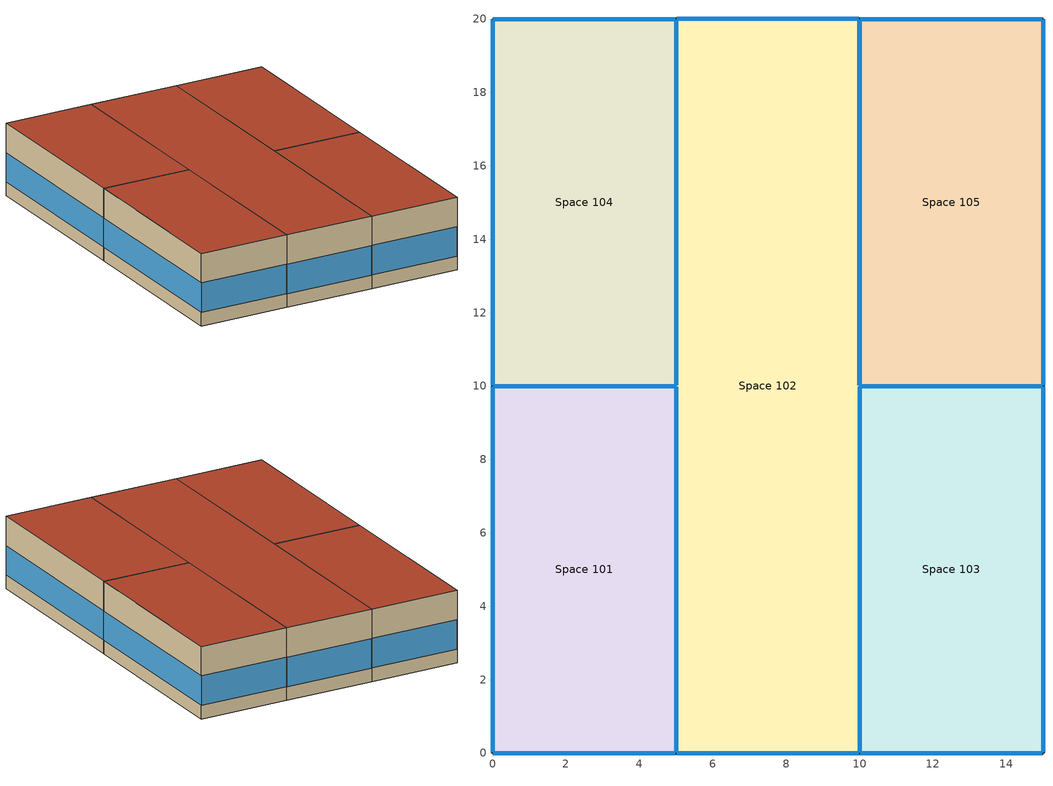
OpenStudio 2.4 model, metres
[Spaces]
Space 101
 floor ground: 5,10 5,0 0,0 0,10 z0
 wall outside: 0,10 0,0 5,0 z0:4
 wall to Space 104: 5,10 0,10 z0:4
 wall to Space 102: 5,0 5,10 z0:4
 window: 0,9.97 0,0.03 z0.76:2.37; 0.03,0 4.97,0 z0.76:2.38
 window inside: 4.97,10 0.03,10 z0.76:2.38; 5,0.03 5,9.97 z0.76:2.37
 roof outside: 0,0 5,0 5,10 0,10 z4
Space 102
 floor ground: 10,20 10,0 5,0 5,20 z0
 wall outside: 5,0 10,0 / 10,20 5,20 z0:4
 wall to Space 104: 5,20 5,10 z0:4
 wall to Space 105: 10,10 10,20 z0:4
 wall to Space 103: 10,0 10,10 z0:4
 window inside: 10,0.03 10,9.97 / 5,19.97 5,10.03 / 10,10.03 10,19.97 z0.76:2.37
 window: 5.03,0 9.97,0 / 9.97,20 5.03,20 z0.76:2.38
 roof outside: 10,0 10,20 5,20 5,0 z4
Space 103
 floor ground: 15,10 15,0 10,0 10,10 z0
 wall outside: 10,0 15,0 15,10 z0:4
 wall to Space 105: 15,10 10,10 z0:4
 window inside: 14.97,10 10.03,10 z0.76:2.38
 window: 15,0.03 15,9.97 z0.76:2.37; 10.03,0 14.97,0 z0.76:2.38
 roof outside: 15,0 15,10 10,10 10,0 z4
Space 104
 floor ground: 5,20 5,10 0,10 0,20 z0
 wall outside: 5,20 0,20 0,10 z0:4
 window: 4.97,20 0.03,20 z0.76:2.38; 0,19.97 0,10.03 z0.76:2.37
 roof outside: 5,10 5,20 0,20 0,10 z4
Space 105
 floor ground: 15,20 15,10 10,10 10,20 z0
 wall outside: 15,10 15,20 10,20 z0:4
 window: 15,10.03 15,19.97 z0.76:2.37; 14.97,20 10.03,20 z0.76:2.38
 roof outside: 15,10 15,20 10,20 10,10 z4
[Building]
Building 1: Space Type=189.1-2009 - Office - OpenOffice - CZ4-8; Default Construction Set=189.1-2009 - CZ5 - Office
[Site]
Piacenza: Latitude {deg}=44.92; Longitude {deg}=9.73; Time Zone {hr}=1; Elevation {m}=134
[ClimateZones]
Climate Zone Institution Name 1=ASHRAE; Climate Zone Document Name 1=ANSI/ASHRAE Standard 169; Climate Zone Document Year 1=2006; Climate Zone Institution Name 2=CEC; Climate Zone Document Name 2=California Climate Zone Descriptions; Climate Zone Document Year 2=1995
[SizingPeriod:DesignDay] Sky Clearness=0; Rain Indicator=0; Snow Indicator=0; Day of Month=21; Daylight Saving Time Indicator=0; Dry-Bulb Temperature Range Modifier Type=DefaultMultipliers
Name | Maximum Dry-Bulb Temperature {C} | Daily Dry-Bulb Temperature Range {deltaC} | Humidity Indicating Conditions at Maximum Dry-Bulb | Barometric Pressure {Pa} | Wind Speed {m/s} | Wind Direction {deg} | Month | Day Type | Humidity Indicating Type | Solar Model Indicator | ASHRAE Taub | ASHRAE Taud
MOSCOW Ann Htg 99.6% Condns DB | -23.1 | 0 | -23.1 | 99465 | 1.4 | 290 | 2 | WinterDesignDay | Wetbulb | ASHRAEClearSky
MOSCOW Ann Hum_n 99.6% Condns DP=>MCDB | -22.7 | 0 | -25.8 | 99465 | 1.4 | 290 | 2 | WinterDesignDay | Dewpoint | ASHRAEClearSky
MOSCOW Ann Htg Wind 99.6% Condns WS=>MCDB | -8.2 | 0 | -8.2 | 99465 | 8 | 290 | 2 | WinterDesignDay | Wetbulb | ASHRAEClearSky
MOSCOW Ann Clg .4% Condns DB=>MWB | 28.4 | 8.3 | 20.1 | 99465 | 1.6 | 150 | 7 | SummerDesignDay | Wetbulb | ASHRAETau | 0.437 | 2.043
MOSCOW Ann Clg .4% Condns WB=>MDB | 26.4 | 8.3 | 21.2 | 99465 | 1.6 | 150 | 7 | SummerDesignDay | Wetbulb | ASHRAETau | 0.437 | 2.043
MOSCOW Ann Clg .4% Condns DP=>MDB | 24 | 8.3 | 19.3 | 99465 | 1.6 | 150 | 7 | SummerDesignDay | Dewpoint | ASHRAETau | 0.437 | 2.043
MOSCOW Ann Clg .4% Condns Enth=>MDB | 26.6 | 8.3 | 62300 | 99465 | 1.6 | 150 | 7 | SummerDesignDay | Enthalpy | ASHRAETau | 0.437 | 2.043
Piacenza Ann Htg 99.6% Condns DB | -6.1 | 0 | -6.1 | 99726 | 2 | 250 | 1 | WinterDesignDay | Wetbulb | ASHRAEClearSky
Piacenza Ann Hum_n 99.6% Condns DP=>MCDB | 3.5 | 0 | -11.3 | 99726 | 2 | 250 | 1 | WinterDesignDay | Dewpoint | ASHRAEClearSky
Piacenza Ann Htg Wind 99.6% Condns WS=>MCDB | 5.8 | 0 | 5.8 | 99726 | 8.9 | 250 | 1 | WinterDesignDay | Wetbulb | ASHRAEClearSky
Piacenza Ann Clg .4% Condns DB=>MWB | 33.1 | 11.9 | 22.7 | 99726 | 2.3 | 90 | 8 | SummerDesignDay | Wetbulb | ASHRAETau | 0.48 | 1.935
Piacenza Ann Clg .4% Condns WB=>MDB | 30.1 | 11.9 | 24.6 | 99726 | 2.3 | 90 | 8 | SummerDesignDay | Wetbulb | ASHRAETau | 0.48 | 1.935
Piacenza Ann Clg .4% Condns DP=>MDB | 27.4 | 11.9 | 23 | 99726 | 2.3 | 90 | 8 | SummerDesignDay | Dewpoint | ASHRAETau | 0.48 | 1.935
Piacenza Ann Clg .4% Condns Enth=>MDB | 30.3 | 11.9 | 74900 | 99726 | 2.3 | 90 | 8 | SummerDesignDay | Enthalpy | ASHRAETau | 0.48 | 1.935
[DefaultConstructionSet] Interior Partition Construction=Interior Partition
Name | Default Exterior Surface Constructions | Default Interior Surface Constructions | Default Ground Contact Surface Constructions | Default Exterior SubSurface Constructions | Default Interior SubSurface Constructions
189.1-2009 - CZ5 - Office | Default Surface Constructions 13 | Default Surface Constructions 14 | Default Surface Constructions 15 | Default Sub Surface Constructions 9 | Default Sub Surface Constructions 10
189.1-2009 - CZ1 -piacenza with high insulation | Default Surface Constructions 1 | Default Surface Constructions 2 | Default Surface Constructions 3 | Default Sub Surface Constructions 1 | Default Sub Surface Constructions 2
[DefaultSurfaceConstructions]
Name | Floor Construction | Wall Construction | Roof Ceiling Construction
Default Surface Constructions 1 | ExtSlabCarpet 4in ClimateZone 1-8 | ASHRAE 189.1-2009 ExtWall Mass piacenza with high insulation | ASHRAE 189.1-2009 ExtRoof IEAD ClimateZone 1
Default Surface Constructions 2; Default Surface Constructions 14 | Interior Floor | Interior Wall | Interior Ceiling
Default Surface Constructions 3; Default Surface Constructions 15 | ExtSlabCarpet 4in ClimateZone 1-8 | ExtSlabCarpet 4in ClimateZone 1-8 | ExtSlabCarpet 4in ClimateZone 1-8
Default Surface Constructions 13 | ExtSlabCarpet 4in ClimateZone 1-8 | ASHRAE 189.1-2009 ExtWall Mass ClimateZone 5 | ASHRAE 189.1-2009 ExtRoof IEAD ClimateZone 2-5
[Construction]
ExtSlabCarpet 4in ClimateZone 1-8: MAT-CC05 4 HW CONCRETE, CP02 CARPET PAD
ASHRAE 189.1-2009 ExtRoof IEAD ClimateZone 1: Roof Membrane, Roof Insulation [18], Metal Decking
Interior Floor: F16 Acoustic tile, F05 Ceiling air space resistance, M11 100mm lightweight concrete
Interior Wall: G01a 19mm gypsum board, F04 Wall air space resistance, G01a 19mm gypsum board
Interior Ceiling: M11 100mm lightweight concrete, F05 Ceiling air space resistance, F16 Acoustic tile
ASHRAE 189.1-2009 ExtWindow ClimateZone 1: Theoretical Glass [167]
Exterior Door: F08 Metal surface, I01 25mm insulation board
Interior Window: Clear 3mm
Interior Door; Interior Partition: G05 25mm wood
ASHRAE 189.1-2009 ExtRoof IEAD ClimateZone 2-5: Roof Membrane, Roof Insulation [21], Metal Decking
ASHRAE 189.1-2009 ExtWindow ClimateZone 4-5: Theoretical Glass [207]
ASHRAE 189.1-2009 ExtWall Mass ClimateZone 5: 1IN Stucco, 8IN Concrete HW, Wall Insulation [40], 1/2IN Gypsum
ASHRAE 189.1-2009 ExtWall Mass piacenza with high insulation: 1IN Stucco, 8IN Concrete HW, 1/2IN Gypsum, Wall Insulation [44]
[Material] Thermal Absorptance=0.9
Name | Roughness | Thickness {m} | Conductivity {W/m-K} | Density {kg/m3} | Specific Heat {J/kg-K} | Solar Absorptance | Visible Absorptance
MAT-CC05 4 HW CONCRETE | Rough | 0.1016 | 1.311 | 2240 | 836.8 | 0.85 | 0.85
1IN Stucco | Smooth | 0.0253 | 0.6918 | 1858 | 837 | 0.92 | 0.92
8IN Concrete HW | MediumRough | 0.2033 | 1.7296 | 2243 | 837 | 0.65 | 0.65
1/2IN Gypsum | Smooth | 0.0127 | 0.16 | 784.9 | 830 | 0.4 | 0.4
Roof Membrane | VeryRough | 0.0095 | 0.16 | 1121.29 | 1460 | 0.7 | 0.7
Roof Insulation [18] | MediumRough | 0.1693 | 0.049 | 265 | 836.8 | 0.7 | 0.7
Metal Decking | MediumSmooth | 0.0015 | 45.006 | 7680 | 418.4 | 0.6 | 0.6
F16 Acoustic tile | MediumSmooth | 0.0191 | 0.06 | 368 | 590 | 0.3 | 0.3
M11 100mm lightweight concrete | MediumRough | 0.1016 | 0.53 | 1280 | 840 | 0.5 | 0.5
G01a 19mm gypsum board | MediumSmooth | 0.019 | 0.16 | 800 | 1090 | 0.4 | 0.4
F08 Metal surface | Smooth | 0.0008 | 45.28 | 7824 | 500 | 0.7 | 0.7
I01 25mm insulation board | MediumRough | 0.0254 | 0.03 | 43 | 1210 | 0.6 | 0.6
G05 25mm wood | MediumSmooth | 0.0254 | 0.15 | 608 | 1630 | 0.5 | 0.5
Roof Insulation [21] | MediumRough | 0.2105 | 0.049 | 265 | 836.8 | 0.7 | 0.7
Wall Insulation [40] | MediumRough | 0.0794 | 0.0432 | 91 | 837 | 0.5 | 0.5
Wall Insulation [44] | MediumRough | 0.1104 | 0.0432 | 91 | 837 | 0.5 | 0.5
[Material:NoMass]
CP02 CARPET PAD: Roughness=Smooth; Thermal Resistance {m2-K/W}=0.1; Thermal Absorptance=0.9; Solar Absorptance=0.8; Visible Absorptance=0.8
[Material:AirGap]
Name | Thermal Resistance {m2-K/W}
F05 Ceiling air space resistance | 0.18
F04 Wall air space resistance | 0.15
[DefaultSubSurfaceConstructions]
Name | Fixed Window Construction | Operable Window Construction | Door Construction | Tubular Daylight Dome Construction | Tubular Daylight Diffuser Construction
Default Sub Surface Constructions 1 | ASHRAE 189.1-2009 ExtWindow ClimateZone 1 | ASHRAE 189.1-2009 ExtWindow ClimateZone 1 | Exterior Door | Interior Window | Interior Window
Default Sub Surface Constructions 2; Default Sub Surface Constructions 10 | Interior Window | Interior Window | Interior Door
Default Sub Surface Constructions 9 | ASHRAE 189.1-2009 ExtWindow ClimateZone 4-5 | ASHRAE 189.1-2009 ExtWindow ClimateZone 4-5 | Exterior Door | Interior Window | Interior Window
[WindowMaterial:Glazing] Optical Data Type=SpectralAverage; Thickness {m}=0.003; Back Side Solar Reflectance at Normal Incidence=0; Back Side Visible Reflectance at Normal Incidence=0; Infrared Transmittance at Normal Incidence=0; Dirt Correction Factor for Solar and Visible Transmittance=1; Solar Diffusing=No
Name | Solar Transmittance at Normal Incidence | Front Side Solar Reflectance at Normal Incidence | Visible Transmittance at Normal Incidence | Front Side Visible Reflectance at Normal Incidence | Front Side Infrared Hemispherical Emissivity | Back Side Infrared Hemispherical Emissivity | Conductivity {W/m-K}
Theoretical Glass [167] | 0.2374 | 0.7126 | 0.2512 | 0.6988 | 0.985 | 0.985 | 2.1073
Clear 3mm | 0.837 | 0.075 | 0.898 | 0.081 | 0.84 | 0.84 | 0.9
Theoretical Glass [207] | 0.3311 | 0.6189 | 0.44 | 0.51 | 0.9 | 0.9 | 0.0133
[WindowMaterial:Blind]
Window Material Blind 1: Slat Width {m}=0.025; Slat Separation {m}=0.01875; Front Side Slat Beam Solar Reflectance=0.5; Back Side Slat Beam Solar Reflectance=0.5; Front Side Slat Diffuse Solar Reflectance=0.5; Back Side Slat Diffuse Solar Reflectance=0.5; Slat Beam Visible Transmittance=0
[SpaceType] Standards Building Type=Office
Name | Default Schedule Set | Design Specification Outdoor Air Object | Standards Space Type
189.1-2009 - Office - ClosedOffice - CZ1-3 | 189.1-2009 - Office - ClosedOffice - CZ1-3 Schedule Set | 189.1-2009 - Office - ClosedOffice - CZ1-3 Ventilation | ClosedOffice
189.1-2009 - Office - Lobby - CZ1-3 | 189.1-2009 - Office - Lobby - CZ1-3 Schedule Set | 189.1-2009 - Office - Lobby - CZ1-3 Ventilation | Lobby
189.1-2009 - Office - OpenOffice - CZ4-8 | 189.1-2009 - Office - OpenOffice - CZ4-8 Schedule Set | 189.1-2009 - Office - OpenOffice - CZ4-8 Ventilation | OpenOffice
[DefaultScheduleSet] People Activity Level Schedule=Office Activity; Lighting Schedule=Office Bldg Light; Electric Equipment Schedule=Office Bldg Equip; Infiltration Schedule=Office Infil Quarter On
Name | Number of People Schedule
189.1-2009 - Office - ClosedOffice - CZ1-3 Schedule Set; 189.1-2009 - Office - OpenOffice - CZ4-8 Schedule Set | Office Work Occ
189.1-2009 - Office - Lobby - CZ1-3 Schedule Set | Office Misc Occ
[Lights:Definition] Design Level Calculation Method=Watts/Area
Name | Watts per Space Floor Area {W/m2}
189.1-2009 - Office - ClosedOffice - CZ1-3 Lights Definition; 189.1-2009 - Office - OpenOffice - CZ4-8 Lights Definition | 10.6563
189.1-2009 - Office - Lobby - CZ1-3 Lights Definition | 12.5938
[Lights]
Name | Lights Definition | Space or SpaceType
189.1-2009 - Office - ClosedOffice - CZ1-3 Lights | 189.1-2009 - Office - ClosedOffice - CZ1-3 Lights Definition | 189.1-2009 - Office - ClosedOffice - CZ1-3
189.1-2009 - Office - Lobby - CZ1-3 Lights | 189.1-2009 - Office - Lobby - CZ1-3 Lights Definition | 189.1-2009 - Office - Lobby - CZ1-3
189.1-2009 - Office - OpenOffice - CZ4-8 Lights | 189.1-2009 - Office - OpenOffice - CZ4-8 Lights Definition | 189.1-2009 - Office - OpenOffice - CZ4-8
[DesignSpecification:OutdoorAir] Outdoor Air Method=Sum
Name | Outdoor Air Flow per Person {m3/s-person}
189.1-2009 - Office - ClosedOffice - CZ1-3 Ventilation; 189.1-2009 - Office - OpenOffice - CZ4-8 Ventilation | 0.00943895
189.1-2009 - Office - Lobby - CZ1-3 Ventilation | 0.00707921
[People:Definition] Number of People Calculation Method=People/Area; Fraction Radiant=0.3
Name | People per Space Floor Area {person/m2}
189.1-2009 - Office - ClosedOffice - CZ1-3 People Definition | 0.0511286
189.1-2009 - Office - Lobby - CZ1-3 People Definition | 0.107639
189.1-2009 - Office - OpenOffice - CZ4-8 People Definition | 0.0565105
[People]
Name | People Definition | Space or SpaceType
189.1-2009 - Office - ClosedOffice - CZ1-3 People | 189.1-2009 - Office - ClosedOffice - CZ1-3 People Definition | 189.1-2009 - Office - ClosedOffice - CZ1-3
189.1-2009 - Office - Lobby - CZ1-3 People | 189.1-2009 - Office - Lobby - CZ1-3 People Definition | 189.1-2009 - Office - Lobby - CZ1-3
189.1-2009 - Office - OpenOffice - CZ4-8 People | 189.1-2009 - Office - OpenOffice - CZ4-8 People Definition | 189.1-2009 - Office - OpenOffice - CZ4-8
[SpaceInfiltration:DesignFlowRate] Design Flow Rate Calculation Method=Flow/ExteriorArea
Name | Space or SpaceType | Flow per Exterior Surface Area {m3/s-m2}
189.1-2009 - Office - ClosedOffice - CZ1-3 Infiltration | 189.1-2009 - Office - ClosedOffice - CZ1-3 | 0.00030226
189.1-2009 - Office - Lobby - CZ1-3 Infiltration | 189.1-2009 - Office - Lobby - CZ1-3 | 0.00030226
189.1-2009 - Office - OpenOffice - CZ4-8 Infiltration | 189.1-2009 - Office - OpenOffice - CZ4-8 | 0.000226568
[ElectricEquipment:Definition] Design Level Calculation Method=Watts/Area
Name | Watts per Space Floor Area {W/m2}
189.1-2009 - Office - ClosedOffice - CZ1-3 Electric Equipment Definition | 6.8889
189.1-2009 - Office - Lobby - CZ1-3 Electric Equipment Definition | 0.753474
189.1-2009 - Office - OpenOffice - CZ4-8 Electric Equipment Definition | 7.64238
[ElectricEquipment]
Name | Electric Equipment Definition | Space or SpaceType
189.1-2009 - Office - ClosedOffice - CZ1-3 Electric Equipment | 189.1-2009 - Office - ClosedOffice - CZ1-3 Electric Equipment Definition | 189.1-2009 - Office - ClosedOffice - CZ1-3
189.1-2009 - Office - Lobby - CZ1-3 Electric Equipment | 189.1-2009 - Office - Lobby - CZ1-3 Electric Equipment Definition | 189.1-2009 - Office - Lobby - CZ1-3
189.1-2009 - Office - OpenOffice - CZ4-8 Electric Equipment | 189.1-2009 - Office - OpenOffice - CZ4-8 Electric Equipment Definition | 189.1-2009 - Office - OpenOffice - CZ4-8
[ThermostatSetpoint:DualSetpoint] Heating Setpoint Temperature Schedule=Medium Office HtgSetp; Cooling Setpoint Temperature Schedule=Medium Office ClgSetp
Thermal Zone 1 Thermostat 1; Thermal Zone 2 Thermostat
[ShadingControl]
Shading Control 1: Shading Type=InteriorBlind; Shading Device Material=Window Material Blind 1
[BuildingStory]
Building Story 1: Nominal Z Coordinate {m}=0; Nominal Floor to Floor Height {m}=4
[Space] Default Construction Set=189.1-2009 - CZ1 -piacenza with high insulation; Building Story=Building Story 1
Name | Space Type | Thermal Zone
Space 101; Space 103; Space 104; Space 105 | 189.1-2009 - Office - ClosedOffice - CZ1-3 | Thermal Zone 1
Space 102 | 189.1-2009 - Office - Lobby - CZ1-3 | Thermal Zone 2
[ThermalZone] Use Ideal Air Loads=Yes
Name | Thermostat
Thermal Zone 1 | Thermal Zone 1 Thermostat 1
Thermal Zone 2 | Thermal Zone 2 Thermostat
[Sizing:Zone] Zone Cooling Design Supply Air Temperature Input Method=SupplyAirTemperature; Zone Cooling Design Supply Air Temperature {C}=14; Zone Cooling Design Supply Air Temperature Difference {deltaC}=11.11; Zone Heating Design Supply Air Temperature Input Method=SupplyAirTemperature; Zone Heating Design Supply Air Temperature {C}=40; Zone Heating Design Supply Air Temperature Difference {deltaC}=11.11; Zone Cooling Design Supply Air Humidity Ratio {kg-H2O/kg-air}=0.0085; Zone Heating Design Supply Air Humidity Ratio {kg-H2O/kg-air}=0.008; Cooling Design Air Flow Method=DesignDay; Heating Design Air Flow Method=DesignDay; Account for Dedicated Outdoor Air System=No; Dedicated Outdoor Air System Control Strategy=NeutralSupplyAir; Dedicated Outdoor Air Low Setpoint Temperature for Design {C}=autosize; Dedicated Outdoor Air High Setpoint Temperature for Design {C}=autosize
Thermal Zone 1; Thermal Zone 2
[Schedule:Ruleset]
Name | Default Day Schedule | Summer Design Day Schedule | Winter Design Day Schedule
Office Bldg Light | Office Bldg Light Default Schedule | Office Bldg Light Summer Design Day | Office Bldg Light Winter Design Day
Office Misc Occ | Office Bldg Occ Default Schedule 1 | Office Bldg Occ Summer Design Day 1 | Office Bldg Occ Winter Design Day 1
Office Activity | Office Activity Default Schedule | Office Activity Summer Design Day | Office Activity Winter Design Day
Office Infil Quarter On | Office Infil Quarter On Default Schedule | Office Infil Quarter On Summer Design Day | Office Infil Quarter On Winter Design Day
Office Bldg Equip | Office Bldg Equip Default Schedule | Office Bldg Equip Summer Design Day | Office Bldg Equip Winter Design Day
Medium Office HtgSetp | Medium Office HtgSetp Default Schedule | Medium Office HtgSetp Summer Design Day | Medium Office HtgSetp Winter Design Day
Medium Office ClgSetp | Medium Office ClgSetp Default Schedule | Medium Office ClgSetp Summer Design Day | Medium Office ClgSetp Winter Design Day
Office Work Occ | Office Bldg Occ Default Schedule | Office Bldg Occ Summer Design Day | Office Bldg Occ Winter Design Day
[Schedule:Day]
Office Bldg Light Default Schedule: 5, 0, 0.05, 7, 0, 0.1, 8, 0, 0.3, 17, 0, 0.9, 18, 0, 0.7, 20, 0, 0.5, 22, 0, 0.3, 23, 0, 0.1, 24, 0, 0.05
Office Bldg Light Summer Design Day; Office Infil Quarter On Rule 1 Day Schedule; Office Bldg Equip Summer Design Day: 24, 0, 1
Office Bldg Light Winter Design Day; Office Bldg Occ Winter Design Day 1; Office Bldg Occ Rule 1 Day Schedule 1; Office Bldg Equip Winter Design Day; Office Bldg Occ Winter Design Day; Office Bldg Occ Rule 1 Day Schedule: 24, 0, 0
Office Bldg Light Rule 1 Day Schedule: 24, 0, 0.05
Office Bldg Light Rule 2 Day Schedule: 6, 0, 0.05, 8, 0, 0.1, 14, 0, 0.5, 17, 0, 0.15, 24, 0, 0.05
Office Bldg Occ Default Schedule 1: 6, 0, 0, 7, 0, 0.1, 8, 0, 0.2, 20, 0, 0.4, 22, 0, 0.1, 24, 0, 0.05
Office Bldg Occ Summer Design Day 1; Office Bldg Occ Summer Design Day: 6, 0, 0, 22, 0, 1, 24, 0, 0.05
Office Bldg Occ Rule 2 Day Schedule 1: 6, 0, 0, 8, 0, 0.1, 14, 0, 0.25, 17, 0, 0.1, 24, 0, 0
Office Activity Default Schedule; Office Activity Summer Design Day; Office Activity Winter Design Day: 24, 0, 132
Office Infil Quarter On Default Schedule; Office Infil Quarter On Summer Design Day: 6, 0, 1, 22, 0, 0.25, 24, 0, 1
Office Infil Quarter On Winter Design Day; Office Infil Quarter On Rule 2 Day Schedule: 6, 0, 1, 18, 0, 0.25, 24, 0, 1
Office Bldg Equip Default Schedule: 8, 0, 0.4, 12, 0, 0.9, 13, 0, 0.8, 17, 0, 0.9, 18, 0, 0.8, 20, 0, 0.6, 22, 0, 0.5, 24, 0, 0.4
Office Bldg Equip Rule 1 Day Schedule: 24, 0, 0.3
Office Bldg Equip Rule 2 Day Schedule: 6, 0, 0.3, 8, 0, 0.4, 14, 0, 0.5, 17, 0, 0.35, 24, 0, 0.3
Medium Office HtgSetp Default Schedule: 6, 0, 15.6, 22, 0, 21, 24, 0, 15.6
Medium Office HtgSetp Summer Design Day; Medium Office HtgSetp Rule 1 Day Schedule: 24, 0, 15.6
Medium Office HtgSetp Winter Design Day: 24, 0, 21
Medium Office HtgSetp Rule 2 Day Schedule: 6, 0, 15.6, 18, 0, 21, 24, 0, 15.6
Medium Office ClgSetp Default Schedule; Medium Office ClgSetp Summer Design Day: 6, 0, 26.7, 22, 0, 24, 24, 0, 26.7
Medium Office ClgSetp Winter Design Day; Medium Office ClgSetp Rule 1 Day Schedule: 24, 0, 26.7
Medium Office ClgSetp Rule 2 Day Schedule: 6, 0, 26.7, 18, 0, 24, 24, 0, 26.7
Office Bldg Occ Default Schedule: 6, 0, 0, 7, 0, 0.1, 8, 0, 0.2, 12, 0, 0.85, 13, 0, 0.5, 17, 0, 0.85, 18, 0, 0.7, 20, 0, 0.4, 22, 0, 0.1, 24, 0, 0.05
Office Bldg Occ Rule 2 Day Schedule: 6, 0, 0, 8, 0, 0.1, 14, 0, 0.4, 17, 0, 0.1, 24, 0, 0
[Schedule:Rule] Apply Monday=No; Apply Tuesday=No; Apply Wednesday=No; Apply Thursday=No; Apply Friday=No; Date Specification Type=DateRange; Start Month=1; Start Day=1; End Month=12; End Day=31
Name | Schedule Ruleset | Rule Order | Day Schedule | Apply Sunday | Apply Saturday
Office Bldg Light Rule 1 | Office Bldg Light | 0 | Office Bldg Light Rule 1 Day Schedule | Yes | No
Office Bldg Light Rule 2 | Office Bldg Light | 1 | Office Bldg Light Rule 2 Day Schedule | No | Yes
Office Misc Occ Rule 1 | Office Misc Occ | 0 | Office Bldg Occ Rule 1 Day Schedule 1 | Yes | No
Office Misc Occ Rule 2 | Office Misc Occ | 1 | Office Bldg Occ Rule 2 Day Schedule 1 | No | Yes
Office Infil Quarter On Rule 1 | Office Infil Quarter On | 0 | Office Infil Quarter On Rule 1 Day Schedule | Yes | No
Office Infil Quarter On Rule 2 | Office Infil Quarter On | 1 | Office Infil Quarter On Rule 2 Day Schedule | No | Yes
Office Bldg Equip Rule 1 | Office Bldg Equip | 0 | Office Bldg Equip Rule 1 Day Schedule | Yes | No
Office Bldg Equip Rule 2 | Office Bldg Equip | 1 | Office Bldg Equip Rule 2 Day Schedule | No | Yes
Medium Office HtgSetp Rule 1 | Medium Office HtgSetp | 0 | Medium Office HtgSetp Rule 1 Day Schedule | Yes | No
Medium Office HtgSetp Rule 2 | Medium Office HtgSetp | 1 | Medium Office HtgSetp Rule 2 Day Schedule | No | Yes
Medium Office ClgSetp Rule 1 | Medium Office ClgSetp | 0 | Medium Office ClgSetp Rule 1 Day Schedule | Yes | No
Medium Office ClgSetp Rule 2 | Medium Office ClgSetp | 1 | Medium Office ClgSetp Rule 2 Day Schedule | No | Yes
Office Work Occ Rule 1 | Office Work Occ | 0 | Office Bldg Occ Rule 1 Day Schedule | Yes | No
Office Work Occ Rule 2 | Office Work Occ | 1 | Office Bldg Occ Rule 2 Day Schedule | No | Yes
